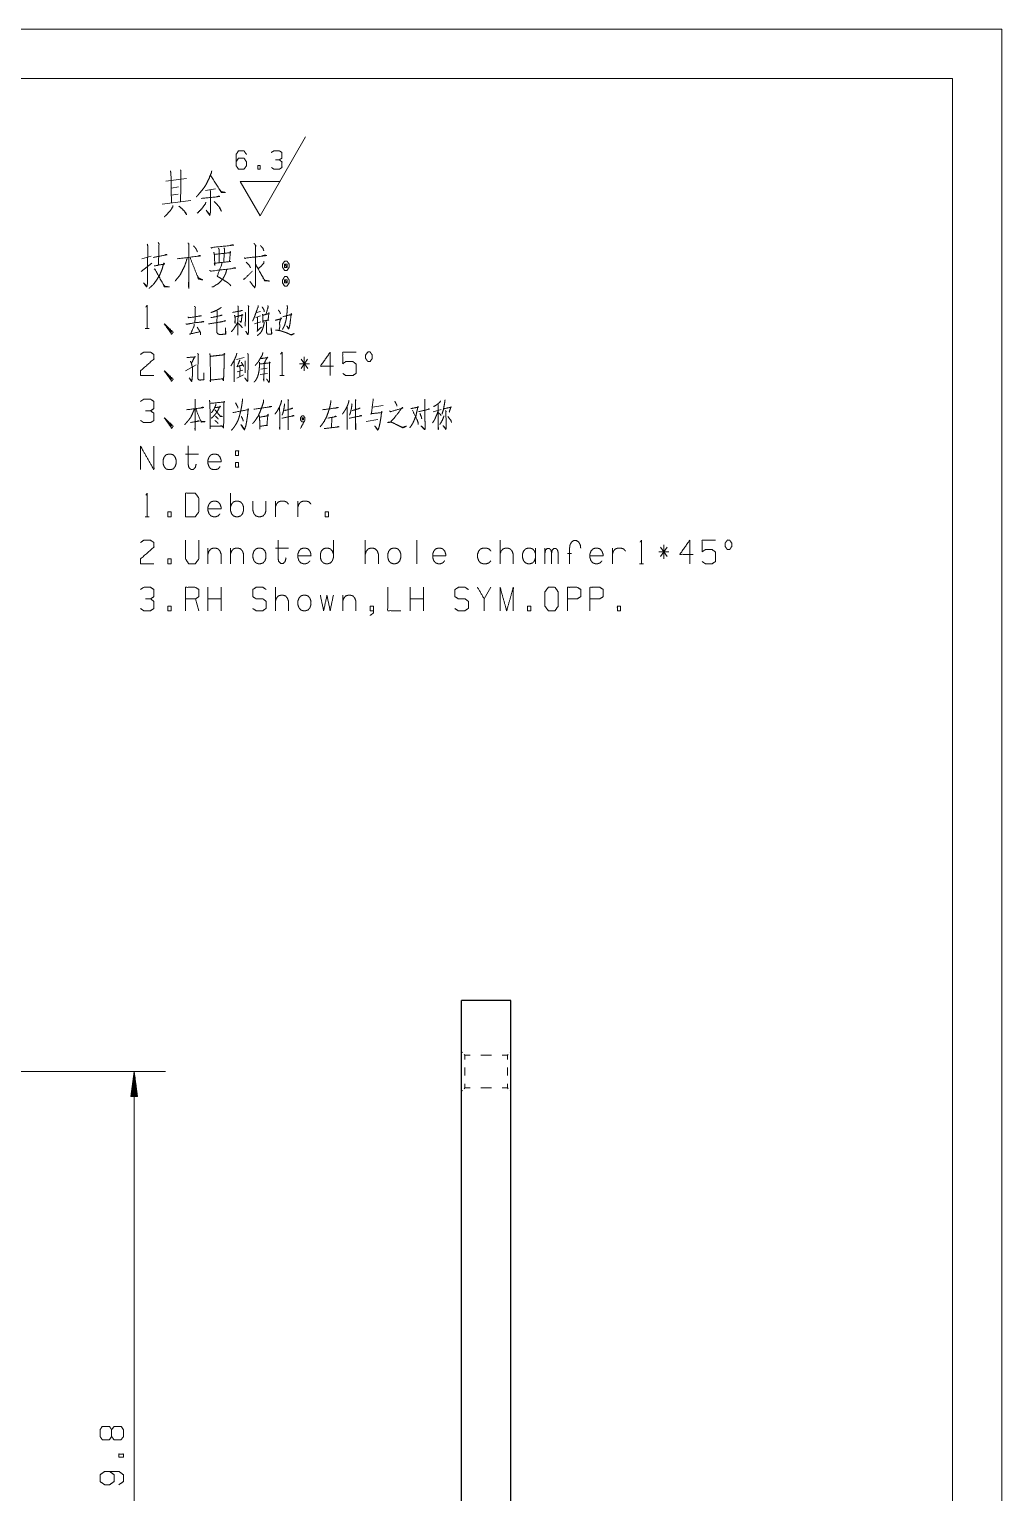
# Model space of a CAD drawing. Header units: millimetres. Extents: x 0 to 210, y 0 to 297.
# Drawn here: x 111.5 to 210, y 148.8 to 297 of the extents above; entities that cross this region are included whole.
import ezdxf

# ---------------------------------------------------------------- set-up
doc = ezdxf.new("R2010")
doc.units = ezdxf.units.MM
doc.layers.add('101', color=7, linetype='Continuous', true_color=0xffffff)

msp = doc.modelspace()

# ---------------------------------------------------------------- linework, layer by layer
at = {"layer": '101', "color": 133, "linetype": 'Continuous', "lineweight": 18}
for p, q in [((210, 297), (0, 297)), ((210, 0), (210, 297)), ((205, 292), (25, 292)), ((205, 5), (205, 292))]:
    msp.add_line(p, q, dxfattribs=at)
at = {"layer": '101', "color": 43, "linetype": 'Continuous', "lineweight": 18}
for p, q in [((134.86, 278.09), (139.47, 286.09)), ((134.86, 278.09), (132.84, 281.59)), ((132.84, 281.59), (136.88, 281.59))]:
    msp.add_line(p, q, dxfattribs=at)
at = {"layer": '101', "color": 72, "linetype": 'Continuous', "lineweight": 18}
for p, q in [((125.29, 281.6), (127.41, 281.9)), ((125.84, 280.21), (126.56, 280.29)), ((125.87, 280.89), (126.58, 281.04)), ((130.34, 280.85), (129.31, 280.66)), ((124.94, 279.27), (127.83, 279.65)), ((122.81, 272.47), (123.87, 273.3)), ((122.86, 273.75), (123.81, 274.01)), ((134.48, 268.31), (134.9, 268.43)), ((134.92, 267.36), (134.27, 267.18)), ((134.41, 267.81), (134.89, 267.96)), ((123.2, 266.68), (123.63, 266.68)), ((127.3, 262.4), (128.36, 263)), ((132.47, 263.57), (133.23, 263.75)), ((132.52, 262.32), (133.09, 262.47)), ((133.35, 263.42), (133.35, 262.22)), ((135.58, 262.67), (134.94, 262.57)), ((139.85, 263.12), (138.84, 263.12)), ((139.67, 263.6), (139.02, 262.65)), ((139.02, 263.6), (139.69, 262.65)), ((139.33, 262.4), (139.33, 263.82)), ((132.49, 261.65), (133.18, 262)), ((134.87, 262.05), (135.61, 262.15)), ((136.86, 261.92), (137.29, 261.92)), ((147.31, 258.91), (146.22, 258.73)), ((152.39, 258.26), (153.21, 258.48)), ((142.11, 257.66), (142.09, 256.63)), ((145.6, 257.28), (146.78, 257.48)), ((127.3, 253.97), (128.62, 253.97)), ((132.35, 253.12), (132.35, 252.65)), ((132.35, 253.12), (132.68, 253.12)), ((131.85, 248.26), (131.85, 250.01)), ((136.4, 247.63), (136.4, 249.21)), ((138.68, 247.63), (138.68, 249.21)), ((123.2, 247.63), (123.63, 247.63)), ((145.51, 242.87), (145.51, 245.25)), ((150.73, 245.27), (150.73, 242.87)), ((159.17, 242.87), (159.17, 245.25)), ((175.76, 243.35), (175.76, 244.77)), ((129.57, 244.45), (129.57, 242.87)), ((131.85, 244.45), (131.85, 242.87)), ((136.4, 244.45), (137.73, 244.45)), ((162.77, 242.87), (162.77, 244.45)), ((163.72, 242.87), (163.72, 244.45)), ((166.42, 243.92), (166, 243.92)), ((170.55, 242.87), (170.55, 244.45)), ((176.27, 244.07), (175.26, 244.07)), ((175.44, 244.55), (176.11, 243.6)), ((176.09, 244.55), (175.44, 243.6)), ((173.29, 242.87), (173.71, 242.87)), ((129.57, 238.11), (129.57, 240.48)), ((130.92, 238.11), (130.92, 240.48)), ((136.4, 238.11), (136.4, 240.48)), ((150.06, 238.11), (150.06, 240.48)), ((151.41, 238.11), (151.41, 240.48)), ((158.24, 240.48), (157.56, 239.31)), ((128.64, 238.11), (128.31, 239.31)), ((130.92, 239.31), (129.57, 239.31)), ((143.23, 239.68), (143.23, 238.11)), ((151.41, 239.31), (150.06, 239.31))]:
    msp.add_line(p, q, dxfattribs=at)
at = {"layer": '101', "color": 151, "linetype": 'Continuous', "lineweight": 25}
for p, q in [((155.26, 111.64), (155.26, 198.64)), ((160.26, 198.64), (155.26, 198.64)), ((160.26, 111.64), (160.26, 198.64))]:
    msp.add_line(p, q, dxfattribs=at)
at = {"layer": '101', "color": 53, "linetype": 'Continuous', "lineweight": 18}
for p, q in [((155.26, 193.44), (155.35, 193.35)), ((155.53, 193.17), (155.61, 193.09)), ((155.61, 193.09), (156.15, 193.09)), ((157.23, 193.09), (158.3, 193.09)), ((159.38, 193.09), (159.91, 193.09)), ((159.91, 193.09), (160, 193.17)), ((160.18, 193.35), (160.26, 193.44)), ((155.61, 191.44), (155.61, 191.85)), ((155.61, 191.02), (155.61, 191.44)), ((159.91, 191.85), (159.91, 191.44)), ((159.91, 191.44), (159.91, 191.02)), ((155.61, 189.79), (155.53, 189.7)), ((156.15, 189.79), (155.61, 189.79)), ((156.15, 189.79), (155.61, 189.79)), ((158.3, 189.79), (157.23, 189.79)), ((158.3, 189.79), (157.23, 189.79)), ((159.91, 189.79), (159.38, 189.79)), ((159.91, 189.79), (159.38, 189.79)), ((160, 189.7), (159.91, 189.79)), ((160, 189.7), (159.91, 189.79)), ((155.35, 189.52), (155.26, 189.44)), ((160.26, 189.44), (160.18, 189.52)), ((160.26, 189.44), (160.18, 189.52))]:
    msp.add_line(p, q, dxfattribs=at)
at = {"layer": '101', "color": 22, "linetype": 'Continuous', "lineweight": 18}
for p, q in [((109.11, 191.44), (125.28, 191.44)), ((122.1, 191.44), (121.77, 188.9)), ((122.08, 188.9), (122.08, 191.24)), ((122.1, 111.64), (122.1, 191.44)), ((122.44, 188.9), (122.1, 191.44)), ((122.13, 188.9), (122.13, 191.24)), ((121.93, 188.9), (121.93, 190.09)), ((121.98, 188.9), (121.98, 190.47)), ((122.03, 188.9), (122.03, 190.86)), ((122.18, 188.9), (122.18, 190.86)), ((122.23, 188.9), (122.23, 190.47)), ((122.28, 188.9), (122.28, 190.09)), ((121.77, 188.9), (121.77, 188.93)), ((121.77, 188.9), (121.77, 188.93)), ((121.77, 188.9), (122.44, 188.9)), ((121.82, 188.9), (121.82, 189.31)), ((121.88, 188.9), (121.88, 189.7)), ((122.33, 188.9), (122.33, 189.7)), ((122.38, 188.9), (122.38, 189.31)), ((122.43, 188.9), (122.43, 188.93)), ((122.43, 188.9), (122.43, 188.93))]:
    msp.add_line(p, q, dxfattribs=at)
at = {"layer": '101', "color": 43, "linetype": 'Continuous', "lineweight": 18}
for points, knots in [([(132.42, 283.57), (132.67, 283.95), (133.22, 283.95), (133.48, 283.57), (133.48, 283.2), (133.22, 282.82), (132.67, 282.82), (132.42, 283.2), (132.42, 284.32), (132.67, 284.69), (133.22, 284.69), (133.48, 284.32)], [0, 0, 0.076964, 0.169762, 0.248074, 0.312018, 0.39033, 0.483129, 0.560092, 0.751926, 0.82889, 0.921688, 1, 1]), ([(136.8, 283.77), (137.07, 283.95), (137.07, 284.52), (136.8, 284.69), (136.26, 284.69), (135.99, 284.52)], [0, 0, 0.153875, 0.429861, 0.58373, 0.84613, 1, 1]), ([(134.61, 282.82), (134.87, 282.82), (134.87, 283.2), (134.61, 283.2), (134.61, 282.82)], [0, 0, 0.207089, 0.5, 0.707089, 1, 1]), ([(136.01, 283), (136.26, 282.82), (136.8, 282.82), (137.07, 283), (137.07, 283.57), (136.8, 283.77), (136.4, 283.77)], [0, 0, 0.124123, 0.343691, 0.47245, 0.703378, 0.836731, 1, 1])]:
    msp.add_open_spline(points, degree=1, knots=knots, dxfattribs=at)
at = {"layer": '101', "color": 72, "linetype": 'Continuous', "lineweight": 18}
for points, knots in [([(125.76, 282.65), (125.82, 282.46), (125.87, 279.46)], [0, 0, 0.060982, 1, 1]), ([(126.8, 282.76), (126.82, 282.65), (126.8, 279.54)], [0, 0, 0.0358, 1, 1]), ([(129.95, 282.65), (129.92, 282.46), (129.68, 281.9), (129.44, 281.37), (129.15, 280.92), (128.81, 280.51), (128.54, 280.17), (128.38, 280.02)], [0, 0, 0.061113, 0.258303, 0.444407, 0.61746, 0.790935, 0.929444, 1, 1]), ([(129.87, 282.16), (130.93, 280.47), (131.35, 280.47), (130.93, 280.55), (130.69, 280.85)], [0, 0, 0.616786, 0.748061, 0.881373, 1, 1]), ([(129.81, 280.74), (129.84, 278.71), (129.81, 278.41), (129.76, 278.15), (129.39, 278.67), (129.76, 278.22)], [0, 0, 0.53009, 0.608925, 0.679021, 0.847314, 1, 1]), ([(126, 279.16), (126, 279.01), (125.79, 278.67), (125.31, 278.15), (125.13, 278)], [0, 0, 0.100223, 0.366547, 0.840569, 1, 1]), ([(126.61, 279.09), (127.14, 278.64), (127.35, 278.37), (127.41, 278.19), (127.22, 278.52)], [0, 0, 0.431171, 0.6404, 0.761205, 1, 1]), ([(129.36, 279.5), (129.31, 279.31), (128.91, 278.79), (128.49, 278.37)], [0, 0, 0.134834, 0.590573, 1, 1]), ([(128.89, 279.87), (130.77, 280.06), (130.69, 280.1), (130.42, 280.02)], [0, 0, 0.838832, 0.877821, 1, 1]), ([(130.19, 279.57), (130.58, 279.16), (130.79, 278.9), (130.93, 278.56), (130.74, 278.94)], [0, 0, 0.338748, 0.538262, 0.752634, 1, 1]), ([(123.42, 275.25), (123.47, 275.06), (123.44, 271.35), (123.42, 271.08), (123.36, 270.9), (123.05, 271.31), (123.36, 270.97)], [0, 0, 0.036412, 0.730243, 0.779549, 0.815965, 0.913321, 1, 1]), ([(124.53, 275.4), (124.64, 275.21), (124.61, 275.25), (124.56, 273.15)], [0, 0, 0.091201, 0.110645, 1, 1]), ([(127.55, 275.36), (127.65, 275.17), (127.63, 275.25), (127.63, 270.78), (127.6, 271.05), (127.63, 271.65)], [0, 0, 0.038317, 0.052467, 0.84624, 0.893169, 1, 1]), ([(128.1, 275.06), (128.32, 274.83), (128.42, 274.65), (128.5, 274.46)], [0, 0, 0.424588, 0.720344, 1, 1]), ([(129.87, 274.91), (129.95, 274.83), (130.03, 274.91), (132.18, 275.13), (132.08, 275.17), (131.81, 275.1)], [0, 0, 0.039528, 0.079057, 0.859719, 0.900387, 1, 1]), ([(130.17, 274.42), (130.22, 274.16), (130.27, 273.07), (130.22, 273.3), (131.86, 273.48), (131.76, 273.48), (131.84, 274.5), (131.86, 274.38), (130.25, 274.2)], [0, 0, 0.04385, 0.222119, 0.259968, 0.53085, 0.548214, 0.714504, 0.73343, 1, 1]), ([(130.64, 274.83), (130.72, 274.68), (130.72, 273.33)], [0, 0, 0.111709, 1, 1]), ([(131.2, 274.87), (131.25, 274.72), (131.17, 273.41)], [0, 0, 0.10794, 1, 1]), ([(134.24, 275.32), (134.46, 275.02), (134.38, 275.06), (134.38, 271.57), (134.38, 271.05), (134.3, 270.82), (133.82, 271.46)], [0, 0, 0.066768, 0.08275, 0.716516, 0.811919, 0.855287, 1, 1]), ([(134.88, 275.1), (135.15, 274.8), (135.22, 274.57)], [0, 0, 0.626543, 1, 1]), ([(124.11, 273.03), (125.17, 273.22), (125.11, 273.33), (125.03, 273.11), (124.93, 272.73), (124.8, 272.4), (124.69, 272.13), (124.42, 271.68), (124.08, 271.2), (123.89, 271.01), (123.76, 270.9), (123.6, 270.75)], [0, 0, 0.253338, 0.282597, 0.338734, 0.430409, 0.515707, 0.582304, 0.705166, 0.845608, 0.907668, 0.948569, 1, 1]), ([(124.03, 273.9), (125.43, 274.16), (125.3, 274.2), (125.17, 274.12)], [0, 0, 0.831305, 0.911423, 1, 1]), ([(124.11, 272.73), (124.19, 272.7), (125.17, 270.93), (125.67, 270.9), (125.19, 270.97), (125.03, 271.2)], [0, 0, 0.026103, 0.624864, 0.774806, 0.918204, 1, 1]), ([(127.47, 273.82), (127.23, 273.07), (127.2, 273), (127.02, 272.66), (126.78, 272.17), (126.25, 271.5)], [0, 0, 0.296678, 0.326661, 0.47185, 0.676441, 1, 1]), ([(126.46, 273.75), (128.82, 274.05), (128.71, 274.08), (128.5, 274.01)], [0, 0, 0.875757, 0.917171, 1, 1]), ([(127.76, 273.9), (128.61, 271.72), (129.06, 271.61), (128.63, 271.8), (128.47, 272.1)], [0, 0, 0.648052, 0.777001, 0.905738, 1, 1]), ([(129.74, 272.58), (129.85, 272.51), (129.93, 272.51), (132.39, 272.81), (132.26, 272.85), (132.05, 272.77)], [0, 0, 0.042502, 0.06853, 0.881306, 0.926385, 1, 1]), ([(130.96, 273.3), (130.96, 273.18), (130.51, 271.98), (130.7, 271.87), (131.2, 271.57), (131.6, 271.31), (131.78, 271.16), (131.89, 271.01)], [0, 0, 0.036328, 0.450297, 0.520383, 0.709726, 0.863613, 0.940678, 1, 1]), ([(133.24, 273.86), (133.32, 273.78), (133.4, 273.82), (135.52, 274.08), (135.36, 274.12), (135.04, 274.05)], [0, 0, 0.038698, 0.069829, 0.826426, 0.884283, 1, 1]), ([(133.45, 273.41), (133.77, 273.07), (133.87, 272.85)], [0, 0, 0.650923, 1, 1]), ([(134.38, 273.22), (135.33, 271.53), (135.81, 271.5), (135.36, 271.57), (135.12, 271.83)], [0, 0, 0.600396, 0.74864, 0.890138, 1, 1]), ([(135.25, 273.48), (135.22, 273.3), (134.67, 272.73)], [0, 0, 0.193073, 1, 1]), ([(137.58, 273.52), (137.34, 273.52), (137.13, 273.22), (137.13, 272.88), (137.34, 272.58), (137.58, 272.58), (137.79, 272.88), (137.79, 273.22), (137.58, 273.52)], [0, 0, 0.091012, 0.231142, 0.359871, 0.5, 0.591012, 0.731142, 0.859871, 1, 1]), ([(137.58, 272.88), (137.58, 273.22), (137.34, 273.22)], [0, 0, 0.585821, 1, 1]), ([(137.34, 272.88), (137.58, 272.88), (137.34, 273.22), (137.34, 272.88)], [0, 0, 0.24116, 0.6589, 1, 1]), ([(131.47, 272.66), (131.36, 272.25), (131.23, 271.98), (131.07, 271.72), (130.88, 271.5), (130.62, 271.23), (130.33, 271.08), (130.14, 270.93), (129.95, 270.9)], [0, 0, 0.174006, 0.294159, 0.419563, 0.538724, 0.691157, 0.825145, 0.922642, 1, 1]), ([(133.13, 271.68), (133.24, 271.68), (134.08, 272.51)], [0, 0, 0.082246, 1, 1]), ([(137.79, 271.61), (137.58, 271.95), (137.34, 271.95), (137.13, 271.61), (137.13, 271.31), (137.34, 270.97), (137.58, 270.97), (137.79, 271.31), (137.79, 271.61)], [0, 0, 0.149196, 0.238511, 0.387707, 0.5, 0.649196, 0.738511, 0.887707, 1, 1]), ([(137.34, 271.61), (137.34, 271.31), (137.58, 271.31)], [0, 0, 0.556988, 1, 1]), ([(137.58, 271.61), (137.34, 271.61), (137.58, 271.31), (137.58, 271.61)], [0, 0, 0.258816, 0.674596, 1, 1]), ([(123.28, 268.86), (123.42, 269.06), (123.42, 266.68)], [0, 0, 0.093493, 1, 1]), ([(128.2, 268.96), (128.32, 268.81), (128.29, 268.83), (128.25, 267.26)], [0, 0, 0.107241, 0.131127, 1, 1]), ([(130.92, 268.86), (130.88, 268.81), (130.78, 268.73), (130.49, 268.56), (130.21, 268.43), (129.87, 268.31)], [0, 0, 0.051404, 0.160441, 0.439623, 0.699184, 1, 1]), ([(130.48, 268.48), (130.51, 268.38), (130.46, 266.86), (130.46, 266.38), (130.49, 266.26), (130.56, 266.16), (130.69, 266.11), (130.79, 266.08), (131.39, 266.13), (131.34, 266.76), (131.36, 266.13), (131.25, 266.11)], [0, 0, 0.023224, 0.357401, 0.461423, 0.48987, 0.516691, 0.545916, 0.569778, 0.701838, 0.839207, 0.976139, 1, 1]), ([(132.06, 268.33), (133.07, 268.51), (132.98, 268.53), (132.91, 268.48)], [0, 0, 0.851429, 0.927902, 1, 1]), ([(132.59, 268.98), (132.65, 268.91), (132.63, 268.93), (132.59, 266.03), (132.58, 266.16), (132.59, 266.36)], [0, 0, 0.027418, 0.036561, 0.902372, 0.940065, 1, 1]), ([(133.35, 268.33), (133.37, 268.23), (133.35, 266.93), (133.34, 267.08), (133.35, 267.36)], [0, 0, 0.055547, 0.766668, 0.849273, 1, 1]), ([(133.64, 269.03), (133.71, 268.88), (133.69, 268.91), (133.67, 266.26), (133.64, 266.11), (133.62, 266.06), (133.39, 266.43), (133.62, 266.11)], [0, 0, 0.04261, 0.050476, 0.731468, 0.771072, 0.784701, 0.897718, 1, 1]), ([(134.66, 269.01), (134.64, 268.83), (134.37, 268.11), (134.2, 267.66), (134.09, 267.46)], [0, 0, 0.106104, 0.571783, 0.863434, 1, 1]), ([(135.06, 268.88), (135.24, 268.58), (135.26, 268.51), (135.26, 268.38)], [0, 0, 0.632818, 0.77284, 1, 1]), ([(135.08, 268.16), (135.12, 268.03), (135.13, 267.31), (135.13, 267.43), (135.74, 267.56), (135.66, 267.53), (135.75, 268.31), (135.77, 268.21), (135.12, 268.03)], [0, 0, 0.040254, 0.264953, 0.303688, 0.493869, 0.517106, 0.758787, 0.790246, 1, 1]), ([(135.65, 269.03), (135.66, 268.86), (135.45, 268.13)], [0, 0, 0.188868, 1, 1]), ([(136.69, 268.56), (136.77, 268.48), (136.86, 268.33), (136.92, 268.18)], [0, 0, 0.258111, 0.645736, 1, 1]), ([(137.57, 269.03), (137.64, 268.86), (137.62, 268.81), (137.59, 268.36), (137.55, 268.08), (137.53, 267.86), (137.5, 267.61), (137.43, 267.36), (137.38, 267.16), (137.31, 266.96), (137.22, 266.78), (137.11, 266.58)], [0, 0, 0.074018, 0.094817, 0.271839, 0.380576, 0.469087, 0.568103, 0.669996, 0.751137, 0.834332, 0.911217, 1, 1]), ([(125.29, 266.96), (125.89, 266.33), (125.75, 266.33), (125.14, 267.18), (125.89, 266.11), (126.05, 266.33), (125.14, 267.18)], [0, 0, 0.178025, 0.207059, 0.420796, 0.689032, 0.745609, 1, 1]), ([(127.32, 267.18), (127.39, 267.11), (127.42, 267.13), (128.29, 267.28), (129.15, 267.38), (129.08, 267.41), (128.87, 267.33)], [0, 0, 0.046911, 0.066613, 0.466672, 0.86348, 0.897607, 1, 1]), ([(127.56, 267.86), (127.62, 267.78), (127.56, 267.83), (127.63, 267.78), (128.92, 267.98), (128.82, 267.98), (128.57, 267.93)], [0, 0, 0.047947, 0.085994, 0.131199, 0.812844, 0.868209, 1, 1]), ([(128.16, 267.13), (128.18, 266.98), (127.81, 266.13), (127.72, 266.13), (128.73, 266.36)], [0, 0, 0.068672, 0.490423, 0.530608, 1, 1]), ([(128.48, 266.83), (128.73, 266.43), (128.8, 266.31), (128.82, 266.18), (128.82, 266.06)], [0, 0, 0.543626, 0.709626, 0.855531, 1, 1]), ([(129.63, 267.16), (130.72, 267.33), (130.74, 267.33), (131.38, 267.48), (131.29, 267.48), (131.16, 267.43)], [0, 0, 0.554043, 0.562867, 0.889253, 0.933376, 1, 1]), ([(129.86, 267.81), (129.95, 267.81), (131.01, 268.03), (130.94, 268.06), (130.79, 267.98)], [0, 0, 0.062788, 0.833, 0.886282, 1, 1]), ([(132.61, 267.38), (132.45, 267.06), (132.29, 266.83), (132.15, 266.61), (131.94, 266.36)], [0, 0, 0.293943, 0.51779, 0.733664, 1, 1]), ([(132.27, 268.03), (132.31, 267.83), (132.33, 267.21), (132.29, 267.33), (132.31, 267.46)], [0, 0, 0.187269, 0.763815, 0.883594, 1, 1]), ([(132.31, 267.86), (133.09, 268.06), (133.02, 268.11), (133, 267.93), (132.98, 267.66), (132.96, 267.48), (132.95, 267.41), (132.91, 267.31), (132.79, 267.46), (132.93, 267.33)], [0, 0, 0.385459, 0.427024, 0.511454, 0.643733, 0.728162, 0.765156, 0.81607, 0.909409, 1, 1]), ([(132.65, 267.21), (132.98, 266.88), (133.05, 266.76)], [0, 0, 0.764944, 1, 1]), ([(134.59, 267.81), (134.59, 266.48), (134.53, 266.41), (134.98, 266.83)], [0, 0, 0.652719, 0.697975, 1, 1]), ([(135.28, 267.33), (135.28, 267.26), (135.15, 266.78), (135.1, 266.61), (135.03, 266.48), (134.96, 266.33), (134.82, 266.18), (134.57, 265.98)], [0, 0, 0.047404, 0.357581, 0.473133, 0.56388, 0.668676, 0.798944, 1, 1]), ([(135.45, 267.41), (135.49, 267.33), (135.49, 266.43), (135.51, 266.31), (135.54, 266.18), (135.61, 266.13), (135.7, 266.11), (135.88, 266.11), (136, 266.13), (136.04, 266.18), (135.97, 266.76), (136.02, 266.16)], [0, 0, 0.027976, 0.331681, 0.374287, 0.418121, 0.447343, 0.478336, 0.537978, 0.580575, 0.601239, 0.796739, 1, 1]), ([(136.37, 267.53), (136.39, 267.53), (137.02, 267.68), (136.97, 267.76), (136.81, 267.23), (136.81, 267.18), (136.86, 267.01), (136.86, 266.91), (136.77, 266.51)], [0, 0, 0.008603, 0.326831, 0.371541, 0.638567, 0.662907, 0.751916, 0.800595, 1, 1]), ([(137.16, 267.88), (138.07, 268.13), (138.01, 268.21), (137.98, 268.01), (137.99, 268.03), (137.89, 267.23), (137.84, 266.96), (137.8, 266.76), (137.76, 266.68), (137.73, 266.63), (137.55, 266.98), (137.75, 266.68)], [0, 0, 0.271541, 0.298206, 0.357165, 0.36605, 0.600304, 0.681601, 0.740553, 0.764626, 0.782401, 0.896223, 1, 1]), ([(136.4, 266.51), (136.63, 266.51), (136.85, 266.48), (137.02, 266.43), (137.23, 266.36), (137.48, 266.28), (137.71, 266.18), (137.91, 266.08), (138.01, 266.03), (138.31, 266.18), (138.28, 266.16), (138.01, 266.06), (137.85, 266.11)], [0, 0, 0.090954, 0.175492, 0.248204, 0.337254, 0.439607, 0.538802, 0.625348, 0.671759, 0.804694, 0.821829, 0.933992, 1, 1]), ([(122.74, 264.07), (123.06, 264.3), (123.75, 264.3), (124.09, 264.07), (124.09, 263.6), (122.73, 262.4), (122.74, 261.92), (124.09, 261.92)], [0, 0, 0.069691, 0.192977, 0.265273, 0.350228, 0.67474, 0.759753, 1, 1]), ([(127.44, 263.75), (128.31, 263.82), (128.25, 263.87), (127.9, 263.17), (127.79, 263.37)], [0, 0, 0.445174, 0.482495, 0.884077, 1, 1]), ([(128.52, 264.17), (128.61, 264.05), (128.59, 264.07), (128.53, 261.9), (128.53, 261.72), (128.55, 261.6), (128.59, 261.55), (128.64, 261.5), (128.75, 261.47), (129.07, 261.5), (129.14, 261.5), (129.17, 261.52), (129.14, 262.22), (129.14, 261.5)], [0, 0, 0.032145, 0.038576, 0.495384, 0.532127, 0.558637, 0.571494, 0.586795, 0.60967, 0.676677, 0.691522, 0.700611, 0.847776, 1, 1]), ([(129.75, 264.15), (129.8, 263.92), (129.82, 261.87), (129.82, 261.3), (129.79, 261.47), (131.06, 261.6), (131.01, 261.62), (131.15, 261.4), (131.16, 261.75), (131.18, 262.2), (131.2, 262.77), (131.22, 264.17), (131.29, 264.1), (131.13, 264.02), (130.49, 263.95), (130.46, 263.95), (129.82, 263.87)], [0, 0, 0.025657, 0.253198, 0.317017, 0.336832, 0.478759, 0.485265, 0.51476, 0.553656, 0.60364, 0.66749, 0.822892, 0.834332, 0.853851, 0.924964, 0.928887, 1, 1]), ([(132.49, 264.2), (132.47, 264.05), (132.36, 263.77), (132.24, 263.5), (132.08, 263.22), (131.9, 262.92)], [0, 0, 0.106879, 0.315439, 0.528818, 0.753622, 1, 1]), ([(133.58, 264.17), (133.67, 264.02), (133.64, 264.07), (133.62, 261.65), (133.62, 261.4), (133.58, 261.32), (133.3, 261.7)], [0, 0, 0.050275, 0.067959, 0.768236, 0.840425, 0.86437, 1, 1]), ([(135.13, 264.27), (135.1, 264.05), (134.9, 263.7), (134.87, 263.67), (134.69, 263.35), (134.5, 263.12), (134.36, 262.95)], [0, 0, 0.145652, 0.401686, 0.429375, 0.665959, 0.856124, 1, 1]), ([(136.93, 264.1), (137.08, 264.3), (137.08, 261.92)], [0, 0, 0.093491, 1, 1]), ([(142.3, 262.87), (140.96, 262.87), (141.96, 264.3), (141.96, 261.92)], [0, 0, 0.245868, 0.565294, 1, 1]), ([(143.22, 262.15), (143.55, 261.92), (144.24, 261.92), (144.58, 262.15), (144.58, 263.1), (144.24, 263.35), (143.55, 263.35), (143.22, 263.12), (143.22, 264.3), (144.58, 264.3)], [0, 0, 0.062228, 0.168343, 0.230571, 0.376815, 0.441266, 0.547381, 0.609609, 0.79049, 1, 1]), ([(145.77, 263.35), (146, 263.35), (146.22, 263.67), (146.22, 264), (146, 264.32), (145.77, 264.32), (145.54, 264), (145.54, 263.67), (145.77, 263.35)], [0, 0, 0.085681, 0.230397, 0.35158, 0.496296, 0.581977, 0.730397, 0.85158, 1, 1]), ([(125.29, 262.2), (125.89, 261.57), (125.75, 261.57), (125.14, 262.42), (125.89, 261.35), (126.05, 261.57), (125.14, 262.42)], [0, 0, 0.178025, 0.207059, 0.420796, 0.689032, 0.745609, 1, 1]), ([(127.9, 263.17), (127.93, 263), (127.99, 262.75), (127.99, 262.52), (128, 262.3), (127.99, 262.05), (127.99, 261.85), (127.95, 261.5), (127.93, 261.37), (127.92, 261.32), (127.67, 261.7), (127.92, 261.37)], [0, 0, 0.065541, 0.159348, 0.241939, 0.324784, 0.416785, 0.490196, 0.619323, 0.665669, 0.685136, 0.850057, 1, 1]), ([(132.24, 263.5), (132.24, 261.3), (132.22, 261.47), (132.24, 261.77)], [0, 0, 0.821999, 0.887717, 1, 1]), ([(132.81, 263.52), (132.54, 262.85), (132.5, 262.82), (133.11, 263.02)], [0, 0, 0.517311, 0.548199, 1, 1]), ([(132.79, 262.85), (132.82, 262.67), (132.81, 261.82)], [0, 0, 0.173545, 1, 1]), ([(132.96, 263.27), (133.14, 262.97), (133.18, 262.85)], [0, 0, 0.7283, 1, 1]), ([(134.78, 263.3), (134.8, 263.07), (134.76, 262.52), (134.69, 262.1), (134.6, 261.8), (134.48, 261.57), (134.36, 261.37), (134.25, 261.27)], [0, 0, 0.104578, 0.359954, 0.559593, 0.704504, 0.823483, 0.932458, 1, 1]), ([(134.82, 263.1), (135.88, 263.22), (135.81, 263.32), (135.79, 261.55), (135.79, 261.35), (135.77, 261.22), (135.51, 261.57), (135.75, 261.27)], [0, 0, 0.259209, 0.288937, 0.719828, 0.768373, 0.799017, 0.905599, 1, 1]), ([(134.9, 263.67), (134.96, 263.65), (135.65, 263.75), (135.59, 263.8), (135.26, 263.15), (135.24, 261.37), (135.21, 261.52), (135.24, 261.9)], [0, 0, 0.015166, 0.195357, 0.21421, 0.40348, 0.862688, 0.902558, 1, 1]), ([(123.75, 258.36), (124.09, 258.58), (124.09, 259.31), (123.75, 259.53), (123.06, 259.53), (122.73, 259.31)], [0, 0, 0.153874, 0.429851, 0.583726, 0.846126, 1, 1]), ([(128.27, 259.53), (128.29, 257.48), (128.29, 256.38), (128.25, 256.53), (128.29, 256.86)], [0, 0, 0.564586, 0.867524, 0.909967, 1, 1]), ([(129.73, 259.43), (129.77, 259.11), (129.8, 256.53), (129.79, 256.81), (131.04, 256.81), (130.95, 256.83), (130.78, 256.81)], [0, 0, 0.069513, 0.617088, 0.675682, 0.942517, 0.962045, 1, 1]), ([(133.07, 259.56), (133.07, 259.41), (133, 258.93), (132.95, 258.63), (132.86, 258.23), (132.77, 257.86), (132.68, 257.56), (132.58, 257.31), (132.43, 257.03), (132.29, 256.81), (132.15, 256.61), (131.99, 256.43), (131.92, 256.38)], [0, 0, 0.043385, 0.182299, 0.270421, 0.38892, 0.50036, 0.590827, 0.669377, 0.758824, 0.835692, 0.906544, 0.974953, 1, 1]), ([(135.21, 259.46), (135.19, 259.21), (135.03, 258.73), (134.87, 258.31), (134.68, 257.86), (134.45, 257.51), (134.27, 257.26), (134.09, 257.06)], [0, 0, 0.093258, 0.279666, 0.448528, 0.630942, 0.786747, 0.900675, 1, 1]), ([(137.04, 259.41), (136.95, 259.08), (136.83, 258.78), (136.69, 258.51), (136.55, 258.28), (136.37, 258.03)], [0, 0, 0.218357, 0.42875, 0.629228, 0.801512, 1, 1]), ([(137.68, 259.51), (137.73, 259.41), (137.69, 259.46), (137.71, 256.46), (137.69, 256.68), (137.71, 257.06)], [0, 0, 0.029976, 0.046191, 0.840792, 0.90057, 1, 1]), ([(142.03, 259.41), (142, 259.13), (141.91, 258.68), (141.77, 258.26), (141.58, 257.73), (141.33, 257.26), (141.13, 256.98), (140.94, 256.73)], [0, 0, 0.094543, 0.250916, 0.403647, 0.594549, 0.777173, 0.892014, 1, 1]), ([(143.87, 259.41), (143.78, 259.08), (143.66, 258.78), (143.52, 258.51), (143.37, 258.28), (143.2, 258.03)], [0, 0, 0.218356, 0.42875, 0.629225, 0.801512, 1, 1]), ([(144.51, 259.51), (144.56, 259.41), (144.52, 259.46), (144.54, 256.46), (144.52, 256.68), (144.54, 257.06)], [0, 0, 0.029975, 0.046189, 0.840792, 0.90057, 1, 1]), ([(146.32, 259.56), (146.3, 259.38), (146.13, 258.08), (146.09, 258.01), (146.08, 258.06), (147.17, 258.18), (147.22, 258.23), (147.17, 258.28), (147.1, 257.71), (147.01, 257.16), (146.92, 256.76), (146.85, 256.53), (146.78, 256.38), (146.48, 256.83), (146.8, 256.41)], [0, 0, 0.029851, 0.252511, 0.266585, 0.275585, 0.462776, 0.475142, 0.487511, 0.585832, 0.680373, 0.749897, 0.789923, 0.818068, 0.909901, 1, 1]), ([(151.53, 259.53), (151.56, 259.26), (151.56, 257.36), (151.58, 256.73), (151.56, 256.48), (151.55, 256.43), (151.16, 256.83), (151.55, 256.48)], [0, 0, 0.066217, 0.51998, 0.669303, 0.729161, 0.741826, 0.875056, 1, 1]), ([(153.59, 259.46), (153.58, 259.33), (153.49, 258.81), (153.42, 258.46), (153.29, 258.03)], [0, 0, 0.086563, 0.451623, 0.69648, 1, 1]), ([(122.74, 257.38), (123.06, 257.16), (123.75, 257.16), (124.09, 257.38), (124.09, 258.11), (123.75, 258.36), (123.24, 258.36)], [0, 0, 0.124118, 0.343687, 0.472445, 0.703375, 0.836731, 1, 1]), ([(128.2, 258.53), (128, 258.08), (127.83, 257.71), (127.63, 257.43), (127.4, 257.16), (127.21, 256.96)], [0, 0, 0.260908, 0.481561, 0.660816, 0.85155, 1, 1]), ([(127.39, 258.46), (129.14, 258.68), (129.07, 258.73), (128.84, 258.66)], [0, 0, 0.843114, 0.884492, 1, 1]), ([(128.36, 258.51), (128.89, 257.23), (129.28, 257.26), (128.91, 257.28), (128.8, 257.43)], [0, 0, 0.593603, 0.761106, 0.921027, 1, 1]), ([(129.79, 259.11), (131.27, 259.26), (131.22, 259.33), (131.18, 259.11), (131.16, 256.86), (131.15, 256.61), (131.02, 256.81)], [0, 0, 0.328131, 0.348326, 0.398409, 0.893174, 0.948286, 1, 1]), ([(130.28, 258.71), (130.35, 258.68), (130.85, 258.76), (130.79, 258.83), (130.56, 258.36), (130.39, 258.11), (130.23, 257.91), (130.07, 257.73), (129.89, 257.61)], [0, 0, 0.033936, 0.260455, 0.302018, 0.540801, 0.679362, 0.795003, 0.902035, 1, 1]), ([(130.37, 259.08), (130.37, 258.96), (130.21, 258.58), (130.02, 258.28), (129.93, 258.16)], [0, 0, 0.11987, 0.510436, 0.853219, 1, 1]), ([(130.25, 258.43), (130.3, 258.43), (130.85, 257.78), (131.04, 257.78), (130.85, 257.83), (130.76, 257.88)], [0, 0, 0.037875, 0.645167, 0.784056, 0.927464, 1, 1]), ([(132.91, 256.96), (133.23, 256.46), (133.26, 256.41), (133.41, 256.86), (133.49, 257.28), (133.57, 257.78), (133.62, 258.28), (133.65, 258.58), (133.67, 258.48), (132.1, 258.18)], [0, 0, 0.129609, 0.143001, 0.246159, 0.341092, 0.451529, 0.561492, 0.627558, 0.649769, 1, 1]), ([(132.59, 258.63), (132.58, 258.76), (132.36, 259.18)], [0, 0, 0.209966, 1, 1]), ([(134.22, 258.51), (136.02, 258.78), (135.89, 258.81), (135.74, 258.73)], [0, 0, 0.857887, 0.917265, 1, 1]), ([(134.75, 257.91), (134.8, 257.68), (134.82, 257.06), (134.83, 256.51), (134.83, 256.78), (135.65, 256.91), (135.54, 256.91), (135.65, 258.01), (135.68, 257.86), (134.78, 257.71)], [0, 0, 0.048327, 0.179043, 0.294084, 0.351575, 0.523546, 0.545716, 0.776742, 0.808957, 1, 1]), ([(136.83, 258.71), (136.85, 257.21), (136.85, 256.48), (136.83, 256.63), (136.85, 256.91)], [0, 0, 0.565711, 0.839118, 0.896079, 1, 1]), ([(137.34, 259.08), (137.29, 258.68), (137.22, 258.33), (137.15, 258.08), (137.09, 257.93)], [0, 0, 0.342097, 0.644845, 0.865106, 1, 1]), ([(137.34, 258.38), (138.15, 258.61), (138.07, 258.61), (137.92, 258.53)], [0, 0, 0.772509, 0.853437, 1, 1]), ([(141.17, 258.46), (142.78, 258.68), (142.69, 258.71), (142.51, 258.63)], [0, 0, 0.851232, 0.899369, 1, 1]), ([(143.66, 258.71), (143.67, 257.21), (143.67, 256.48), (143.66, 256.63), (143.67, 256.91)], [0, 0, 0.565711, 0.839118, 0.896079, 1, 1]), ([(144.17, 259.08), (144.12, 258.68), (144.05, 258.33), (143.98, 258.08), (143.92, 257.93)], [0, 0, 0.342097, 0.644843, 0.865106, 1, 1]), ([(144.17, 258.38), (144.98, 258.61), (144.89, 258.61), (144.75, 258.53)], [0, 0, 0.772507, 0.853436, 1, 1]), ([(147.95, 258.36), (148.07, 258.26), (148.1, 258.28), (149.32, 258.63), (149.27, 258.71), (148.49, 257.68), (148.48, 257.68), (148.07, 257.21), (147.91, 257.21), (147.75, 257.16), (147.91, 257.18), (148.05, 257.21), (148.16, 257.21), (148.49, 257.06), (148.53, 257.03), (148.88, 256.86), (149.22, 256.68), (149.31, 256.63), (149.69, 256.81), (149.31, 256.68), (149.15, 256.73)], [0, 0, 0.024413, 0.031057, 0.225767, 0.239862, 0.437307, 0.440019, 0.535964, 0.560375, 0.585963, 0.610674, 0.632709, 0.648983, 0.705426, 0.71207, 0.772601, 0.830713, 0.846295, 0.911731, 0.97441, 1, 1]), ([(148.51, 259.33), (148.63, 259.06), (148.71, 258.93), (148.72, 258.83)], [0, 0, 0.551582, 0.814246, 1, 1]), ([(150.12, 258.58), (150.89, 258.73), (150.84, 258.81), (150.79, 258.51), (150.72, 258.21), (150.65, 257.88), (150.5, 257.48), (150.35, 257.16), (150.33, 257.11), (150.19, 256.88), (150.01, 256.63)], [0, 0, 0.244423, 0.272773, 0.366792, 0.461907, 0.56455, 0.695476, 0.807142, 0.823509, 0.905518, 1, 1]), ([(150.29, 258.41), (150.77, 257.43), (150.86, 257.16), (150.88, 256.98)], [0, 0, 0.700221, 0.886545, 1, 1]), ([(150.93, 258.31), (150.98, 258.28), (152.01, 258.53), (151.94, 258.56), (151.87, 258.51)], [0, 0, 0.045972, 0.873311, 0.932108, 1, 1]), ([(151.05, 258.08), (151.21, 257.71), (151.23, 257.53)], [0, 0, 0.69843, 1, 1]), ([(152.89, 258.36), (152.78, 258.03), (152.66, 257.76), (152.55, 257.48), (152.45, 257.33), (152.32, 257.13)], [0, 0, 0.251923, 0.474137, 0.691332, 0.826706, 1, 1]), ([(153.13, 259.36), (153.1, 259.26), (152.87, 259.06), (152.62, 258.88), (152.41, 258.78)], [0, 0, 0.111853, 0.4331, 0.752715, 1, 1]), ([(152.89, 258.98), (152.9, 257.01), (152.92, 256.46), (152.89, 256.56), (152.9, 256.78)], [0, 0, 0.691293, 0.883889, 0.921006, 1, 1]), ([(152.9, 258.18), (153.13, 257.98), (153.19, 257.88)], [0, 0, 0.729094, 1, 1]), ([(153.63, 258.38), (153.72, 258.26), (153.68, 258.28), (153.7, 256.96), (153.7, 256.63), (153.68, 256.46), (153.4, 256.86), (153.68, 256.51)], [0, 0, 0.051678, 0.066292, 0.513625, 0.623341, 0.682718, 0.848091, 1, 1]), ([(153.45, 258.56), (154.25, 258.73), (154.18, 258.76), (154.02, 258.21)], [0, 0, 0.557067, 0.608366, 1, 1]), ([(125.29, 257.43), (125.89, 256.81), (125.75, 256.81), (125.14, 257.66), (125.89, 256.58), (126.05, 256.81), (125.14, 257.66)], [0, 0, 0.178025, 0.207059, 0.420796, 0.689032, 0.745609, 1, 1]), ([(127.81, 257.18), (128.69, 257.31), (128.62, 257.36), (128.46, 257.28)], [0, 0, 0.772757, 0.847733, 1, 1]), ([(130.26, 257.38), (130.49, 257.21), (130.6, 257.08)], [0, 0, 0.637939, 1, 1]), ([(130.33, 257.81), (130.53, 257.63), (130.62, 257.51)], [0, 0, 0.630797, 1, 1]), ([(132.95, 257.78), (133.05, 257.61), (133.12, 257.41), (133.14, 257.31)], [0, 0, 0.3948, 0.804062, 1, 1]), ([(132.96, 256.91), (133.28, 256.46), (133.26, 256.46)], [0, 0, 0.968928, 1, 1]), ([(137.06, 257.61), (138.31, 257.86), (138.22, 257.88), (138.07, 257.81)], [0, 0, 0.826985, 0.886342, 1, 1]), ([(139.25, 257.23), (139.1, 257.23), (138.95, 257.43), (138.95, 257.66), (139.1, 257.86), (139.25, 257.86), (139.4, 257.66), (139.4, 257.43), (138.95, 256.58)], [0, 0, 0.057345, 0.160981, 0.252233, 0.355875, 0.413221, 0.516866, 0.608117, 1, 1]), ([(139.25, 257.43), (139.25, 257.66), (139.1, 257.66)], [0, 0, 0.614087, 1, 1]), ([(139.1, 257.43), (139.25, 257.43), (139.1, 257.66), (139.1, 257.43)], [0, 0, 0.223681, 0.644065, 1, 1]), ([(141.35, 256.56), (142.85, 256.73), (142.76, 256.76), (142.6, 256.68)], [0, 0, 0.849625, 0.901215, 1, 1]), ([(141.7, 257.61), (142.58, 257.78), (142.49, 257.81), (142.37, 257.76)], [0, 0, 0.79996, 0.881507, 1, 1]), ([(143.89, 257.61), (145.14, 257.86), (145.05, 257.88), (144.89, 257.81)], [0, 0, 0.826985, 0.886336, 1, 1]), ([(153.47, 257.86), (153.45, 257.73), (153.26, 257.28), (153.06, 256.98)], [0, 0, 0.129636, 0.632951, 1, 1]), ([(153.88, 257.78), (154.19, 257.38), (154.25, 257.18)], [0, 0, 0.711839, 1, 1]), ([(122.74, 252.4), (122.74, 254.77), (124.09, 252.4), (124.09, 254.77)], [0, 0, 0.317574, 0.682426, 1, 1]), ([(125.13, 252.7), (125.32, 252.47), (125.57, 252.4), (125.8, 252.4), (126.05, 252.47), (126.24, 252.7), (126.35, 253.02), (126.35, 253.37), (126.24, 253.67), (126.05, 253.9), (125.8, 253.97), (125.57, 253.97), (125.32, 253.9), (125.13, 253.67), (125.02, 253.37), (125.02, 253.02), (125.13, 252.7)], [0, 0, 0.063224, 0.118199, 0.167052, 0.222027, 0.285251, 0.357933, 0.432351, 0.500001, 0.563225, 0.618199, 0.667052, 0.722026, 0.78525, 0.8529, 0.927318, 1, 1]), ([(128.38, 252.97), (128.29, 252.62), (128.09, 252.42), (127.85, 252.42), (127.63, 252.62), (127.56, 252.97), (127.56, 254.8)], [0, 0, 0.107405, 0.190392, 0.264019, 0.350756, 0.456995, 1, 1]), ([(130.79, 252.7), (130.6, 252.47), (130.35, 252.4), (130.12, 252.4), (129.87, 252.47), (129.68, 252.7), (129.57, 253.02), (129.57, 253.37), (129.68, 253.67), (129.87, 253.9), (130.12, 253.97), (130.35, 253.97), (130.6, 253.9), (130.79, 253.67), (130.9, 253.37), (130.9, 253.2), (129.57, 253.2)], [0, 0, 0.053948, 0.100856, 0.142542, 0.189452, 0.243398, 0.305416, 0.368915, 0.426639, 0.480586, 0.527495, 0.56918, 0.616088, 0.670036, 0.72776, 0.759508, 1, 1]), ([(132.35, 253.82), (132.35, 254.3), (132.68, 254.3), (132.68, 253.82), (132.35, 253.82)], [0, 0, 0.292909, 0.5, 0.792909, 1, 1]), ([(132.68, 253.12), (132.68, 252.65), (132.35, 252.65)], [0, 0, 0.585818, 1, 1]), ([(123.28, 249.81), (123.42, 250.01), (123.42, 247.63)], [0, 0, 0.093493, 1, 1]), ([(127.3, 247.63), (128.29, 247.63), (128.64, 248.11), (128.64, 249.53), (128.29, 250.01), (127.3, 250.01), (127.3, 247.63)], [0, 0, 0.142134, 0.227162, 0.431789, 0.516816, 0.658951, 1, 1]), ([(130.79, 247.93), (130.6, 247.71), (130.35, 247.63), (130.12, 247.63), (129.87, 247.71), (129.68, 247.93), (129.57, 248.26), (129.57, 248.61), (129.68, 248.91), (129.87, 249.13), (130.12, 249.21), (130.35, 249.21), (130.6, 249.13), (130.79, 248.91), (130.9, 248.61), (130.9, 248.43), (129.57, 248.43)], [0, 0, 0.053948, 0.100856, 0.142542, 0.189452, 0.243398, 0.305416, 0.368915, 0.426639, 0.480586, 0.527495, 0.56918, 0.616088, 0.670036, 0.72776, 0.759508, 1, 1]), ([(131.85, 248.26), (131.96, 247.93), (132.15, 247.71), (132.4, 247.63), (132.63, 247.63), (132.88, 247.71), (133.07, 247.93), (133.18, 248.26), (133.18, 248.61), (133.07, 248.91), (132.88, 249.13), (132.63, 249.21), (132.4, 249.21), (132.15, 249.13), (131.96, 248.91), (131.85, 248.61)], [0, 0, 0.078525, 0.146833, 0.206228, 0.259009, 0.318404, 0.386711, 0.465236, 0.545638, 0.618727, 0.687035, 0.746428, 0.799209, 0.858603, 0.92691, 1, 1]), ([(134.13, 249.21), (134.13, 248.26), (134.23, 247.93), (134.43, 247.71), (134.68, 247.63), (134.9, 247.63), (135.15, 247.71), (135.35, 247.93), (135.45, 248.26), (135.45, 249.21)], [0, 0, 0.242017, 0.329103, 0.404859, 0.47073, 0.529269, 0.59514, 0.670896, 0.757983, 1, 1]), ([(136.4, 248.61), (136.51, 248.91), (136.7, 249.13), (136.95, 249.21), (137.29, 249.21), (137.53, 249.13), (137.73, 248.91)], [0, 0, 0.180187, 0.348583, 0.495006, 0.685181, 0.831603, 1, 1]), ([(138.68, 248.61), (138.79, 248.91), (138.98, 249.13), (139.23, 249.21), (139.56, 249.21), (139.81, 249.13), (140.01, 248.91)], [0, 0, 0.180186, 0.348583, 0.495005, 0.68518, 0.831607, 1, 1]), ([(125.52, 247.63), (125.85, 247.63), (125.85, 248.11), (125.52, 248.11), (125.52, 247.63)], [0, 0, 0.207086, 0.5, 0.707086, 1, 1]), ([(141.45, 247.63), (141.79, 247.63), (141.79, 248.11), (141.45, 248.11), (141.45, 247.63)], [0, 0, 0.207086, 0.5, 0.707086, 1, 1]), ([(122.74, 245.02), (123.06, 245.25), (123.75, 245.25), (124.09, 245.02), (124.09, 244.55), (122.73, 243.35), (122.74, 242.87), (124.09, 242.87)], [0, 0, 0.069691, 0.192977, 0.265273, 0.350228, 0.67474, 0.759753, 1, 1]), ([(127.3, 245.25), (127.3, 243.35), (127.62, 242.87), (128.29, 242.87), (128.64, 243.35), (128.64, 245.25)], [0, 0, 0.33715, 0.438598, 0.557781, 0.66285, 1, 1]), ([(137.48, 243.45), (137.39, 243.1), (137.2, 242.9), (136.95, 242.9), (136.74, 243.1), (136.67, 243.45), (136.67, 245.27)], [0, 0, 0.107405, 0.190394, 0.264018, 0.350755, 0.456995, 1, 1]), ([(142.28, 245.25), (142.28, 243.5), (142.18, 243.17), (141.98, 242.95), (141.73, 242.87), (141.5, 242.87), (141.26, 242.95), (141.06, 243.17), (140.96, 243.5), (140.96, 243.85), (141.06, 244.15), (141.26, 244.37), (141.5, 244.45), (141.73, 244.45), (141.98, 244.37), (142.18, 244.15), (142.28, 243.85)], [0, 0, 0.286729, 0.342738, 0.39146, 0.433825, 0.471472, 0.513838, 0.562559, 0.618569, 0.675916, 0.728049, 0.77677, 0.819135, 0.856782, 0.899146, 0.947867, 1, 1]), ([(166.21, 242.87), (166.21, 244.45), (166.26, 244.8), (166.42, 245.07), (166.63, 245.22), (166.9, 245.22), (167.13, 245.07), (167.29, 244.8), (167.34, 244.45)], [0, 0, 0.423648, 0.518871, 0.604326, 0.674201, 0.745514, 0.819322, 0.904778, 1, 1]), ([(173.36, 245.05), (173.5, 245.25), (173.5, 242.87)], [0, 0, 0.093493, 1, 1]), ([(178.72, 243.82), (177.38, 243.82), (178.39, 245.25), (178.39, 242.87)], [0, 0, 0.245868, 0.565295, 1, 1]), ([(179.64, 243.1), (179.97, 242.87), (180.66, 242.87), (181, 243.1), (181, 244.05), (180.66, 244.3), (179.97, 244.3), (179.64, 244.07), (179.64, 245.25), (181, 245.25)], [0, 0, 0.062229, 0.168345, 0.230571, 0.376815, 0.441265, 0.54738, 0.609609, 0.79049, 1, 1]), ([(182.2, 244.3), (182.43, 244.3), (182.64, 244.62), (182.64, 244.95), (182.43, 245.27), (182.2, 245.27), (181.97, 244.95), (181.97, 244.62), (182.2, 244.3)], [0, 0, 0.085681, 0.230397, 0.35158, 0.496296, 0.581977, 0.730397, 0.85158, 1, 1]), ([(125.52, 242.87), (125.85, 242.87), (125.85, 243.35), (125.52, 243.35), (125.52, 242.87)], [0, 0, 0.207086, 0.5, 0.707086, 1, 1]), ([(129.57, 243.85), (129.68, 244.15), (129.87, 244.37), (130.12, 244.45), (130.35, 244.45), (130.6, 244.37), (130.79, 244.15), (130.9, 243.85), (130.9, 242.87)], [0, 0, 0.107749, 0.208446, 0.296008, 0.373818, 0.461377, 0.562076, 0.669825, 1, 1]), ([(131.85, 243.85), (131.96, 244.15), (132.15, 244.37), (132.4, 244.45), (132.63, 244.45), (132.88, 244.37), (133.07, 244.15), (133.18, 243.85), (133.18, 242.87)], [0, 0, 0.107749, 0.208449, 0.296007, 0.373818, 0.461376, 0.562076, 0.669825, 1, 1]), ([(134.23, 243.17), (134.43, 242.95), (134.68, 242.87), (134.9, 242.87), (135.15, 242.95), (135.35, 243.17), (135.45, 243.5), (135.45, 243.85), (135.35, 244.15), (135.15, 244.37), (134.9, 244.45), (134.68, 244.45), (134.43, 244.37), (134.23, 244.15), (134.13, 243.85), (134.13, 243.5), (134.23, 243.17)], [0, 0, 0.063224, 0.118199, 0.167054, 0.222029, 0.285253, 0.357934, 0.432352, 0.500002, 0.563226, 0.618199, 0.667055, 0.722028, 0.785252, 0.852902, 0.927319, 1, 1]), ([(139.9, 243.17), (139.71, 242.95), (139.46, 242.87), (139.23, 242.87), (138.98, 242.95), (138.79, 243.17), (138.68, 243.5), (138.68, 243.85), (138.79, 244.15), (138.98, 244.37), (139.23, 244.45), (139.46, 244.45), (139.71, 244.37), (139.9, 244.15), (140.01, 243.85), (140.01, 243.67), (138.68, 243.67)], [0, 0, 0.053946, 0.100857, 0.142542, 0.189451, 0.243398, 0.305416, 0.368915, 0.426639, 0.480587, 0.527495, 0.56918, 0.616089, 0.670036, 0.72776, 0.759508, 1, 1]), ([(145.51, 243.85), (145.62, 244.15), (145.81, 244.37), (146.06, 244.45), (146.29, 244.45), (146.53, 244.37), (146.73, 244.15), (146.84, 243.85), (146.84, 242.87)], [0, 0, 0.107748, 0.208447, 0.296006, 0.373819, 0.461377, 0.562077, 0.669826, 1, 1]), ([(147.89, 243.17), (148.09, 242.95), (148.33, 242.87), (148.56, 242.87), (148.81, 242.95), (149.01, 243.17), (149.11, 243.5), (149.11, 243.85), (149.01, 244.15), (148.81, 244.37), (148.56, 244.45), (148.33, 244.45), (148.09, 244.37), (147.89, 244.15), (147.79, 243.85), (147.79, 243.5), (147.89, 243.17)], [0, 0, 0.063224, 0.118199, 0.167052, 0.222027, 0.285251, 0.357933, 0.432351, 0.500001, 0.563225, 0.618199, 0.667052, 0.722026, 0.78525, 0.8529, 0.927318, 1, 1]), ([(153.56, 243.17), (153.36, 242.95), (153.12, 242.87), (152.89, 242.87), (152.64, 242.95), (152.45, 243.17), (152.34, 243.5), (152.34, 243.85), (152.45, 244.15), (152.64, 244.37), (152.89, 244.45), (153.12, 244.45), (153.36, 244.37), (153.56, 244.15), (153.66, 243.85), (153.66, 243.67), (152.34, 243.67)], [0, 0, 0.053948, 0.100856, 0.142542, 0.189452, 0.243398, 0.305416, 0.368915, 0.426639, 0.480586, 0.527495, 0.56918, 0.616088, 0.670036, 0.72776, 0.759508, 1, 1]), ([(158.24, 243.17), (158.04, 242.95), (157.79, 242.87), (157.44, 242.87), (157.19, 242.95), (157, 243.17), (156.89, 243.5), (156.89, 243.85), (157, 244.15), (157.19, 244.37), (157.44, 244.45), (157.79, 244.45), (158.04, 244.37), (158.24, 244.15)], [0, 0, 0.075459, 0.141072, 0.230777, 0.29639, 0.371849, 0.458595, 0.547413, 0.628154, 0.703613, 0.769224, 0.85893, 0.924541, 1, 1]), ([(159.17, 243.85), (159.27, 244.15), (159.47, 244.37), (159.72, 244.45), (159.95, 244.45), (160.19, 244.37), (160.39, 244.15), (160.49, 243.85), (160.49, 242.87)], [0, 0, 0.107749, 0.208449, 0.296007, 0.373818, 0.461376, 0.562076, 0.669825, 1, 1]), ([(162.77, 243.85), (162.66, 244.15), (162.47, 244.37), (162.22, 244.45), (161.99, 244.45), (161.75, 244.37), (161.55, 244.15), (161.44, 243.85), (161.44, 243.5), (161.55, 243.17), (161.75, 242.95), (161.99, 242.87), (162.22, 242.87), (162.47, 242.95), (162.66, 243.17), (162.77, 243.5)], [0, 0, 0.07309, 0.141395, 0.200791, 0.253572, 0.312966, 0.381273, 0.454362, 0.534764, 0.613289, 0.681596, 0.740991, 0.793772, 0.853169, 0.921475, 1, 1]), ([(163.72, 243.97), (163.77, 244.25), (163.95, 244.42), (164.15, 244.42), (164.32, 244.25), (164.39, 243.97), (164.39, 242.87)], [0, 0, 0.118879, 0.224456, 0.306984, 0.412558, 0.533084, 1, 1]), ([(164.39, 243.97), (164.45, 244.25), (164.62, 244.42), (164.83, 244.42), (164.99, 244.25), (165.06, 243.97), (165.06, 242.87)], [0, 0, 0.118605, 0.223939, 0.313761, 0.413912, 0.53416, 1, 1]), ([(169.49, 243.17), (169.3, 242.95), (169.05, 242.87), (168.82, 242.87), (168.57, 242.95), (168.38, 243.17), (168.27, 243.5), (168.27, 243.85), (168.38, 244.15), (168.57, 244.37), (168.82, 244.45), (169.05, 244.45), (169.3, 244.37), (169.49, 244.15), (169.6, 243.85), (169.6, 243.67), (168.27, 243.67)], [0, 0, 0.053947, 0.100856, 0.142543, 0.189452, 0.243399, 0.305416, 0.368915, 0.426639, 0.480586, 0.527494, 0.569181, 0.616089, 0.670036, 0.727761, 0.759508, 1, 1]), ([(170.55, 243.85), (170.66, 244.15), (170.85, 244.37), (171.1, 244.45), (171.43, 244.45), (171.68, 244.37), (171.88, 244.15)], [0, 0, 0.180187, 0.348583, 0.495006, 0.685181, 0.831603, 1, 1]), ([(123.75, 239.31), (124.09, 239.53), (124.09, 240.26), (123.75, 240.48), (123.06, 240.48), (122.73, 240.26)], [0, 0, 0.153874, 0.429851, 0.583726, 0.846126, 1, 1]), ([(127.3, 238.11), (127.3, 240.48), (128.31, 240.48), (128.64, 240.26), (128.64, 239.53), (128.31, 239.31), (127.3, 239.31)], [0, 0, 0.400951, 0.571034, 0.639278, 0.761673, 0.829917, 1, 1]), ([(134.11, 238.33), (134.45, 238.11), (135.13, 238.11), (135.47, 238.36), (135.47, 239.06), (135.13, 239.31), (134.46, 239.31), (134.11, 239.53), (134.11, 240.26), (134.46, 240.48), (135.13, 240.48), (135.47, 240.26)], [0, 0, 0.068035, 0.184055, 0.254521, 0.372334, 0.442799, 0.555843, 0.62637, 0.748394, 0.818921, 0.931965, 1, 1]), ([(147.79, 240.48), (147.79, 238.11), (149.13, 238.11)], [0, 0, 0.638734, 1, 1]), ([(154.6, 238.33), (154.93, 238.11), (155.62, 238.11), (155.96, 238.36), (155.96, 239.06), (155.62, 239.31), (154.95, 239.31), (154.6, 239.53), (154.6, 240.26), (154.95, 240.48), (155.62, 240.48), (155.96, 240.26)], [0, 0, 0.068036, 0.184054, 0.25452, 0.372334, 0.4428, 0.555844, 0.62637, 0.748394, 0.81892, 0.931964, 1, 1]), ([(157.56, 238.11), (157.56, 239.31), (156.89, 240.48)], [0, 0, 0.469961, 1, 1]), ([(159.17, 238.11), (159.17, 240.48), (159.84, 238.11), (160.51, 240.48), (160.51, 238.11)], [0, 0, 0.245192, 0.5, 0.754808, 1, 1]), ([(164.06, 238.11), (164.73, 238.11), (165.06, 238.58), (165.06, 240.01), (164.73, 240.48), (164.06, 240.48), (163.7, 240.01), (163.7, 238.58), (164.06, 238.11)], [0, 0, 0.102684, 0.19162, 0.409476, 0.498413, 0.601097, 0.69162, 0.909476, 1, 1]), ([(166, 238.11), (166, 240.48), (167.01, 240.48), (167.34, 240.26), (167.34, 239.53), (166.99, 239.31), (166, 239.31)], [0, 0, 0.401147, 0.571313, 0.639589, 0.762044, 0.832819, 1, 1]), ([(168.27, 238.11), (168.27, 240.48), (169.28, 240.48), (169.62, 240.26), (169.62, 239.53), (169.26, 239.31), (168.27, 239.31)], [0, 0, 0.401147, 0.571313, 0.639589, 0.762044, 0.832819, 1, 1]), ([(122.74, 238.33), (123.06, 238.11), (123.75, 238.11), (124.09, 238.33), (124.09, 239.06), (123.75, 239.31), (123.24, 239.31)], [0, 0, 0.124118, 0.343687, 0.472445, 0.703375, 0.836731, 1, 1]), ([(136.4, 239.08), (136.51, 239.38), (136.7, 239.61), (136.95, 239.68), (137.18, 239.68), (137.43, 239.61), (137.62, 239.38), (137.73, 239.08), (137.73, 238.11)], [0, 0, 0.107749, 0.208449, 0.296007, 0.373818, 0.461376, 0.562076, 0.669825, 1, 1]), ([(138.79, 238.41), (138.98, 238.18), (139.23, 238.11), (139.46, 238.11), (139.71, 238.18), (139.9, 238.41), (140.01, 238.73), (140.01, 239.08), (139.9, 239.38), (139.71, 239.61), (139.46, 239.68), (139.23, 239.68), (138.98, 239.61), (138.79, 239.38), (138.68, 239.08), (138.68, 238.73), (138.79, 238.41)], [0, 0, 0.063224, 0.118199, 0.167052, 0.222029, 0.285252, 0.357933, 0.432351, 0.500001, 0.563224, 0.6182, 0.667053, 0.722026, 0.78525, 0.852901, 0.927318, 1, 1]), ([(140.96, 239.68), (141.29, 238.11), (141.63, 239.68), (141.95, 238.11), (142.28, 239.68)], [0, 0, 0.25014, 0.500279, 0.74986, 1, 1]), ([(143.23, 239.08), (143.34, 239.38), (143.53, 239.61), (143.78, 239.68), (144.01, 239.68), (144.26, 239.61), (144.45, 239.38), (144.56, 239.08), (144.56, 238.11)], [0, 0, 0.107749, 0.208449, 0.296007, 0.373818, 0.461376, 0.562076, 0.669825, 1, 1]), ([(125.52, 238.11), (125.85, 238.11), (125.85, 238.58), (125.52, 238.58), (125.52, 238.11)], [0, 0, 0.207086, 0.5, 0.707086, 1, 1]), ([(146.34, 238.11), (146, 238.11), (146, 238.58), (146.34, 238.58), (146.34, 237.88), (146, 237.63)], [0, 0, 0.148246, 0.357933, 0.506179, 0.815189, 1, 1]), ([(161.94, 238.11), (162.28, 238.11), (162.28, 238.58), (161.94, 238.58), (161.94, 238.11)], [0, 0, 0.207086, 0.5, 0.707086, 1, 1]), ([(171.05, 238.11), (171.38, 238.11), (171.38, 238.58), (171.05, 238.58), (171.05, 238.11)], [0, 0, 0.207086, 0.5, 0.707086, 1, 1]), ([(119.81, 154.47), (119.59, 154.15), (118.86, 154.15), (118.64, 154.47), (118.64, 155.16), (118.86, 155.49), (119.59, 155.49), (119.81, 155.16), (119.81, 154.47), (120.06, 154.13), (120.76, 154.13), (121.01, 154.47), (121.01, 155.16), (120.79, 155.49), (120.06, 155.49), (119.81, 155.16)], [0, 0, 0.047574, 0.136086, 0.183659, 0.267815, 0.317165, 0.405677, 0.455028, 0.539184, 0.590296, 0.675756, 0.726869, 0.811025, 0.860375, 0.948888, 1, 1]), ([(121.01, 152.37), (121.01, 152.7), (120.54, 152.7), (120.54, 152.37), (121.01, 152.37)], [0, 0, 0.207088, 0.5, 0.707088, 1, 1]), ([(120.54, 149.59), (121.01, 149.91), (121.01, 150.6), (120.54, 150.94), (119.11, 150.94), (118.64, 150.6), (118.64, 149.91), (119.11, 149.59), (119.59, 149.58), (120.06, 149.91), (120.06, 150.6), (119.59, 150.94)], [0, 0, 0.076856, 0.169524, 0.247728, 0.439297, 0.5175, 0.610169, 0.687025, 0.750925, 0.829128, 0.921797, 1, 1])]:
    msp.add_open_spline(points, degree=1, knots=knots, dxfattribs=at)
at = {"layer": '101', "color": 53, "linetype": 'Continuous', "lineweight": 18}
for points in [[(155.61, 192.67), (155.61, 193.09)], [(159.91, 193.09), (159.91, 192.67)], [(155.61, 189.79), (155.61, 190.2)], [(159.91, 190.2), (159.91, 189.79)]]:
    msp.add_open_spline(points, degree=1, dxfattribs=at)

doc.saveas('drawing.dxf')
